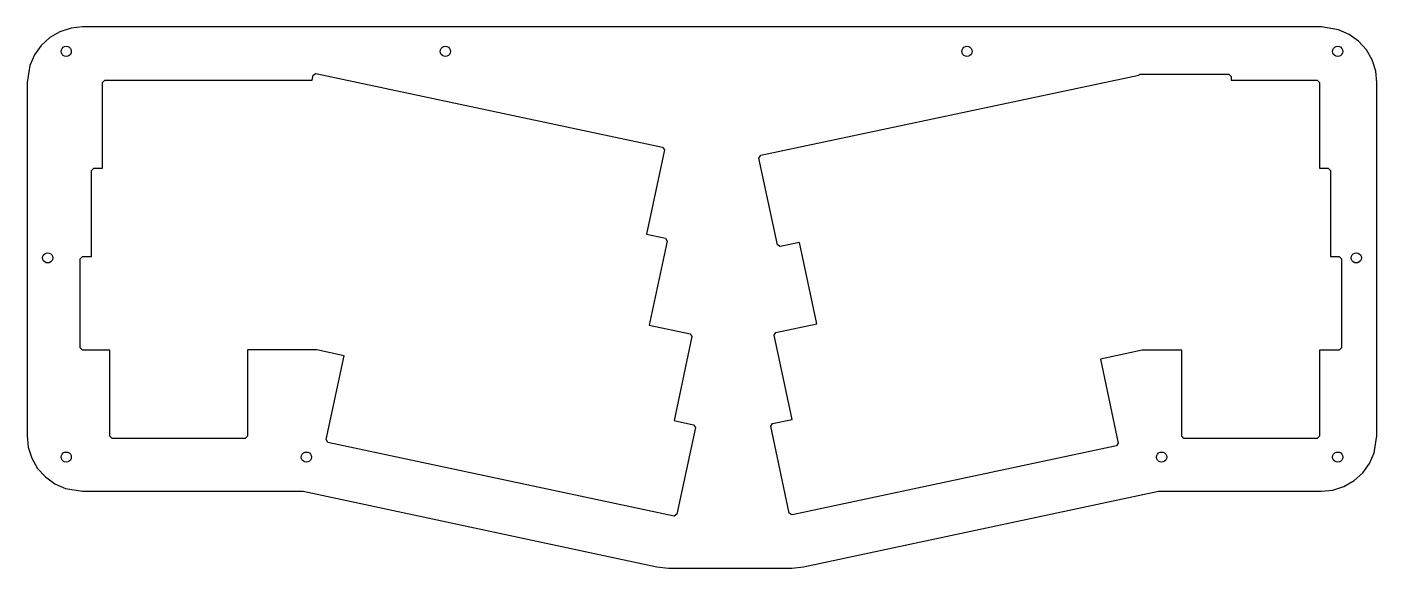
# Model space of a CAD drawing. Header units: metres. Extents: x -16 to 275, y -105 to 12.
import ezdxf

# ---------------------------------------------------------------- set-up
doc = ezdxf.new("R2010")
doc.units = ezdxf.units.M

msp = doc.modelspace()

# ---------------------------------------------------------------- linework, layer by layer
for p, q in [((-11.4226, 9.25117), (-13.2869, 7.57254)), ((-9.24998, 10.5055), (-11.4226, 9.25117)), ((-6.86407, 11.2807), (-9.24998, 10.5055)), ((-4.36914, 11.543), (-6.86407, 11.2807)), ((262.89, 11.543), (-4.36914, 11.543)), ((266.598, 10.9556), (262.89, 11.543)), ((268.89, 9.93527), (266.598, 10.9556)), ((270.919, 8.46071), (268.89, 9.93527)), ((-13.2869, 7.57254), (-14.7614, 5.54297)), ((-9.00467, 6.28255), (-8.95084, 6.62247)), ((-8.95084, 5.94263), (-9.00467, 6.28255)), ((-8.95084, 6.62247), (-8.79459, 6.92912)), ((-8.79459, 5.63599), (-8.95084, 5.94263)), ((-8.79459, 6.92912), (-8.55124, 7.17247)), ((-8.55124, 7.17247), (-8.2446, 7.32872)), ((-8.2446, 7.32872), (-7.90468, 7.38255)), ((-7.90468, 7.38255), (-7.56476, 7.32872)), ((-7.56476, 7.32872), (-7.2581, 7.17247)), ((-7.2581, 7.17247), (-7.01476, 6.92912)), ((-7.01476, 6.92912), (-6.85851, 6.62247)), ((-6.85851, 5.94263), (-7.01476, 5.63599)), ((-6.85851, 6.62247), (-6.80467, 6.28255)), ((-6.80467, 6.28255), (-6.85851, 5.94263)), ((72.8047, 6.28255), (72.8585, 6.62247)), ((72.8585, 5.94263), (72.8047, 6.28255)), ((72.8585, 6.62247), (73.0148, 6.92912)), ((73.0148, 5.63599), (72.8585, 5.94263)), ((73.0148, 6.92912), (73.2581, 7.17247)), ((73.2581, 7.17247), (73.5648, 7.32872)), ((73.5648, 7.32872), (73.9047, 7.38255)), ((73.9047, 7.38255), (74.2446, 7.32872)), ((74.2446, 7.32872), (74.5512, 7.17247)), ((74.5512, 7.17247), (74.7946, 6.92912)), ((74.7946, 6.92912), (74.9508, 6.62247)), ((74.9508, 5.94263), (74.7946, 5.63599)), ((74.9508, 6.62247), (75.0047, 6.28255)), ((75.0047, 6.28255), (74.9508, 5.94263)), ((185.325, 6.28255), (185.379, 6.62247)), ((185.379, 5.94263), (185.325, 6.28255)), ((185.379, 6.62247), (185.535, 6.92912)), ((185.535, 5.63599), (185.379, 5.94263)), ((185.535, 6.92912), (185.778, 7.17247)), ((185.778, 7.17247), (186.085, 7.32872)), ((186.085, 7.32872), (186.425, 7.38255)), ((186.425, 7.38255), (186.765, 7.32872)), ((186.765, 7.32872), (187.072, 7.17247)), ((187.072, 7.17247), (187.315, 6.92912)), ((187.315, 6.92912), (187.471, 6.62247)), ((187.471, 5.94263), (187.315, 5.63599)), ((187.471, 6.62247), (187.525, 6.28255)), ((187.525, 6.28255), (187.471, 5.94263)), ((265.325, 6.28255), (265.379, 6.62247)), ((265.379, 5.94263), (265.325, 6.28255)), ((265.379, 6.62247), (265.535, 6.92912)), ((265.535, 5.63599), (265.379, 5.94263)), ((265.535, 6.92912), (265.778, 7.17247)), ((265.778, 7.17247), (266.085, 7.32872)), ((266.085, 7.32872), (266.425, 7.38255)), ((266.425, 7.38255), (266.765, 7.32872)), ((266.765, 7.32872), (267.072, 7.17247)), ((267.072, 7.17247), (267.315, 6.92912)), ((267.315, 6.92912), (267.471, 6.62247)), ((267.471, 5.94263), (267.315, 5.63599)), ((267.471, 6.62247), (267.525, 6.28255)), ((267.525, 6.28255), (267.471, 5.94263)), ((272.598, 6.59639), (270.919, 8.46071)), ((273.852, 4.42381), (272.598, 6.59639)), ((-15.7818, 3.25117), (-16.3691, -0.45703)), ((-14.7614, 5.54297), (-15.7818, 3.25117)), ((-8.55124, 5.39264), (-8.79459, 5.63599)), ((-8.2446, 5.23639), (-8.55124, 5.39264)), ((-7.90468, 5.18256), (-8.2446, 5.23639)), ((-7.56476, 5.23639), (-7.90468, 5.18256)), ((-7.2581, 5.39264), (-7.56476, 5.23639)), ((-7.01476, 5.63599), (-7.2581, 5.39264)), ((73.2581, 5.39264), (73.0148, 5.63599)), ((73.5648, 5.23639), (73.2581, 5.39264)), ((73.9047, 5.18256), (73.5648, 5.23639)), ((74.2446, 5.23639), (73.9047, 5.18256)), ((74.5512, 5.39264), (74.2446, 5.23639)), ((74.7946, 5.63599), (74.5512, 5.39264)), ((185.778, 5.39264), (185.535, 5.63599)), ((186.085, 5.23639), (185.778, 5.39264)), ((186.425, 5.18256), (186.085, 5.23639)), ((186.765, 5.23639), (186.425, 5.18256)), ((187.072, 5.39264), (186.765, 5.23639)), ((187.315, 5.63599), (187.072, 5.39264)), ((265.778, 5.39264), (265.535, 5.63599)), ((266.085, 5.23639), (265.778, 5.39264)), ((266.425, 5.18256), (266.085, 5.23639)), ((266.765, 5.23639), (266.425, 5.18256)), ((267.072, 5.39264), (266.765, 5.23639)), ((267.315, 5.63599), (267.072, 5.39264)), ((274.627, 2.0379), (273.852, 4.42381)), ((-0.06836, -0.40558), (0.43164, 0.09375)), ((0.43164, 0.09375), (45.1632, 0.09375)), ((45.1632, 0.09375), (45.3832, 1.12039)), ((45.3832, 1.12039), (45.9761, 1.50468)), ((45.9761, 1.50468), (120.754, -14.3957)), ((141.933, -16.1476), (223.505, 1.14502)), ((223.505, 1.14502), (223.749, 1.38867)), ((223.749, 1.38867), (242.926, 1.38867)), ((242.926, 1.38867), (243.426, 0.88867)), ((243.426, 0.88867), (243.426, 0.09375)), ((243.426, 0.09375), (261.976, 0.09375)), ((261.976, 0.09375), (262.476, -0.40625)), ((274.89, -0.45703), (274.627, 2.0379)), ((-16.3691, -0.45703), (-16.3691, -76.6572)), ((-0.09308, -18.9561), (-0.06836, -0.40558)), ((262.476, -0.40625), (262.476, -18.9307)), ((274.89, -76.6572), (274.89, -0.45703)), ((120.754, -14.3957), (121.14, -14.9884)), ((121.14, -14.9884), (117.281, -33.1932)), ((141.548, -16.7408), (141.933, -16.1476)), ((145.536, -35.4791), (141.548, -16.7408)), ((-2.48145, -19.4561), (-1.98145, -18.9561)), ((-2.48145, -37.9814), (-2.48145, -19.4561)), ((-1.98145, -18.9561), (-0.09308, -18.9561)), ((262.476, -18.9307), (264.363, -18.9307)), ((264.363, -18.9307), (264.863, -19.4307)), ((264.863, -19.4307), (264.863, -37.9814)), ((117.281, -33.1932), (121.363, -34.0547)), ((121.749, -34.6479), (117.89, -52.8027)), ((121.363, -34.0547), (121.749, -34.6479)), ((-12.9508, -37.9426), (-12.7946, -37.636)), ((-12.7946, -37.636), (-12.5512, -37.3926)), ((-12.5512, -37.3926), (-12.2446, -37.2364)), ((-12.2446, -37.2364), (-11.9047, -37.1826)), ((-11.9047, -37.1826), (-11.5648, -37.2364)), ((-11.5648, -37.2364), (-11.2581, -37.3926)), ((-11.2581, -37.3926), (-11.0148, -37.636)), ((-11.0148, -37.636), (-10.8585, -37.9426)), ((146.13, -35.8639), (145.536, -35.4791)), ((150.315, -34.9687), (146.13, -35.8639)), ((154.032, -52.5148), (150.315, -34.9687)), ((269.379, -37.9426), (269.535, -37.636)), ((269.535, -37.636), (269.778, -37.3926)), ((269.778, -37.3926), (270.085, -37.2364)), ((270.085, -37.2364), (270.425, -37.1826)), ((270.425, -37.1826), (270.765, -37.2364)), ((270.765, -37.2364), (271.072, -37.3926)), ((271.072, -37.3926), (271.315, -37.636)), ((271.315, -37.636), (271.471, -37.9426)), ((-13.0047, -38.2825), (-12.9508, -37.9426)), ((-12.9508, -38.6225), (-13.0047, -38.2825)), ((-12.7946, -38.9291), (-12.9508, -38.6225)), ((-12.5512, -39.1725), (-12.7946, -38.9291)), ((-12.2446, -39.3287), (-12.5512, -39.1725)), ((-11.9047, -39.3826), (-12.2446, -39.3287)), ((-11.5648, -39.3287), (-11.9047, -39.3826)), ((-11.2581, -39.1725), (-11.5648, -39.3287)), ((-11.0148, -38.9291), (-11.2581, -39.1725)), ((-10.8585, -38.6225), (-11.0148, -38.9291)), ((-10.8585, -37.9426), (-10.8047, -38.2825)), ((-10.8047, -38.2825), (-10.8585, -38.6225)), ((-4.86914, -38.4814), (-4.36914, -37.9814)), ((-4.86914, -57.709), (-4.86914, -38.4814)), ((-4.36914, -37.9814), (-2.48145, -37.9814)), ((264.863, -37.9814), (266.751, -37.9814)), ((266.751, -37.9814), (267.251, -38.4814)), ((267.251, -38.4814), (267.251, -57.709)), ((269.325, -38.2825), (269.379, -37.9426)), ((269.379, -38.6225), (269.325, -38.2825)), ((269.535, -38.9291), (269.379, -38.6225)), ((269.778, -39.1725), (269.535, -38.9291)), ((270.085, -39.3287), (269.778, -39.1725)), ((270.425, -39.3826), (270.085, -39.3287)), ((270.765, -39.3287), (270.425, -39.3826)), ((271.072, -39.1725), (270.765, -39.3287)), ((271.315, -38.9291), (271.072, -39.1725)), ((271.471, -38.6225), (271.315, -38.9291)), ((271.471, -37.9426), (271.525, -38.2825)), ((271.525, -38.2825), (271.471, -38.6225)), ((117.89, -52.8027), (126.698, -54.6799)), ((127.083, -55.2732), (123.224, -73.3778)), ((126.698, -54.6799), (127.083, -55.2732)), ((144.811, -54.9792), (145.196, -54.3858)), ((148.682, -73.1409), (144.811, -54.9792)), ((145.196, -54.3858), (154.032, -52.5148)), ((-4.36914, -58.209), (-4.86914, -57.709)), ((1.48145, -58.209), (-4.36914, -58.209)), ((1.48145, -76.7588), (1.48145, -58.209)), ((46.175, -58.1582), (31.2344, -58.1582)), ((31.2344, -58.1582), (31.2344, -76.7588)), ((52.0851, -59.4141), (46.175, -58.1582)), ((224.209, -58.1836), (215.223, -60.1247)), ((232.774, -58.1836), (224.209, -58.1836)), ((232.748, -76.7581), (232.774, -58.1836)), ((262.5, -58.209), (262.476, -76.7595)), ((266.751, -58.209), (262.5, -58.209)), ((267.251, -57.709), (266.751, -58.209)), ((48.1773, -77.5166), (52.0851, -59.4141)), ((215.223, -60.1247), (219.081, -78.2553)), ((123.224, -73.3778), (127.462, -74.2885)), ((127.845, -74.882), (123.831, -93.6272)), ((127.462, -74.2885), (127.845, -74.882)), ((144.111, -74.6295), (144.495, -74.0365)), ((148.101, -93.3727), (144.111, -74.6295)), ((144.495, -74.0365), (148.682, -73.1409)), ((-16.3691, -76.6572), (-16.1069, -79.1522)), ((1.98145, -77.2588), (1.48145, -76.7588)), ((30.7344, -77.2588), (1.98145, -77.2588)), ((31.2344, -76.7588), (30.7344, -77.2588)), ((48.5619, -78.1111), (48.1773, -77.5166)), ((123.238, -94.0115), (48.5619, -78.1111)), ((219.081, -78.2553), (218.696, -78.8484)), ((233.248, -77.2588), (232.748, -76.7581)), ((261.976, -77.2588), (233.248, -77.2588)), ((262.476, -76.7595), (261.976, -77.2588)), ((274.302, -80.3654), (274.89, -76.6572)), ((-16.1069, -79.1522), (-15.3317, -81.5381)), ((-15.3317, -81.5381), (-14.0773, -83.7106)), ((-9.00467, -81.2825), (-8.95084, -80.9426)), ((-8.95084, -81.6225), (-9.00467, -81.2825)), ((-8.95084, -80.9426), (-8.79459, -80.636)), ((-8.79459, -80.636), (-8.55124, -80.3926)), ((-8.55124, -80.3926), (-8.2446, -80.2364)), ((-8.2446, -80.2364), (-7.90468, -80.1826)), ((-7.90468, -80.1826), (-7.56476, -80.2364)), ((-7.56476, -80.2364), (-7.2581, -80.3926)), ((-7.2581, -80.3926), (-7.01476, -80.636)), ((-7.01476, -80.636), (-6.85851, -80.9426)), ((-6.85851, -80.9426), (-6.80467, -81.2825)), ((-6.80467, -81.2825), (-6.85851, -81.6225)), ((42.8047, -81.2825), (42.8585, -80.9426)), ((42.8585, -81.6225), (42.8047, -81.2825)), ((42.8585, -80.9426), (43.0148, -80.636)), ((43.0148, -80.636), (43.2581, -80.3926)), ((43.2581, -80.3926), (43.5648, -80.2364)), ((43.5648, -80.2364), (43.9047, -80.1826)), ((43.9047, -80.1826), (44.2446, -80.2364)), ((44.2446, -80.2364), (44.5512, -80.3926)), ((44.5512, -80.3926), (44.7946, -80.636)), ((44.7946, -80.636), (44.9508, -80.9426)), ((44.9508, -80.9426), (45.0047, -81.2825)), ((45.0047, -81.2825), (44.9508, -81.6225)), ((218.696, -78.8484), (148.694, -93.7576)), ((227.325, -81.2825), (227.379, -80.9426)), ((227.379, -81.6225), (227.325, -81.2825)), ((227.379, -80.9426), (227.535, -80.636)), ((227.535, -80.636), (227.778, -80.3926)), ((227.778, -80.3926), (228.085, -80.2364)), ((228.085, -80.2364), (228.425, -80.1826)), ((228.425, -80.1826), (228.765, -80.2364)), ((228.765, -80.2364), (229.072, -80.3926)), ((229.072, -80.3926), (229.315, -80.636)), ((229.315, -80.636), (229.471, -80.9426)), ((229.471, -80.9426), (229.525, -81.2825)), ((229.525, -81.2825), (229.471, -81.6225)), ((265.325, -81.2825), (265.379, -80.9426)), ((265.379, -81.6225), (265.325, -81.2825)), ((265.379, -80.9426), (265.535, -80.636)), ((265.535, -80.636), (265.778, -80.3926)), ((265.778, -80.3926), (266.085, -80.2364)), ((266.085, -80.2364), (266.425, -80.1826)), ((266.425, -80.1826), (266.765, -80.2364)), ((266.765, -80.2364), (267.072, -80.3926)), ((267.072, -80.3926), (267.315, -80.636)), ((267.315, -80.636), (267.471, -80.9426)), ((267.471, -80.9426), (267.525, -81.2825)), ((267.525, -81.2825), (267.471, -81.6225)), ((273.282, -82.6572), (274.302, -80.3654)), ((-14.0773, -83.7106), (-12.3987, -85.575)), ((-8.79459, -81.9291), (-8.95084, -81.6225)), ((-8.55124, -82.1725), (-8.79459, -81.9291)), ((-8.2446, -82.3287), (-8.55124, -82.1725)), ((-7.90468, -82.3826), (-8.2446, -82.3287)), ((-7.56476, -82.3287), (-7.90468, -82.3826)), ((-7.2581, -82.1725), (-7.56476, -82.3287)), ((-7.01476, -81.9291), (-7.2581, -82.1725)), ((-6.85851, -81.6225), (-7.01476, -81.9291)), ((43.0148, -81.9291), (42.8585, -81.6225)), ((43.2581, -82.1725), (43.0148, -81.9291)), ((43.5648, -82.3287), (43.2581, -82.1725)), ((43.9047, -82.3826), (43.5648, -82.3287)), ((44.2446, -82.3287), (43.9047, -82.3826)), ((44.5512, -82.1725), (44.2446, -82.3287)), ((44.7946, -81.9291), (44.5512, -82.1725)), ((44.9508, -81.6225), (44.7946, -81.9291)), ((227.535, -81.9291), (227.379, -81.6225)), ((227.778, -82.1725), (227.535, -81.9291)), ((228.085, -82.3287), (227.778, -82.1725)), ((228.425, -82.3826), (228.085, -82.3287)), ((228.765, -82.3287), (228.425, -82.3826)), ((229.072, -82.1725), (228.765, -82.3287)), ((229.315, -81.9291), (229.072, -82.1725)), ((229.471, -81.6225), (229.315, -81.9291)), ((265.535, -81.9291), (265.379, -81.6225)), ((265.778, -82.1725), (265.535, -81.9291)), ((266.085, -82.3287), (265.778, -82.1725)), ((266.425, -82.3826), (266.085, -82.3287)), ((266.765, -82.3287), (266.425, -82.3826)), ((267.072, -82.1725), (266.765, -82.3287)), ((267.315, -81.9291), (267.072, -82.1725)), ((267.471, -81.6225), (267.315, -81.9291)), ((271.807, -84.6868), (273.282, -82.6572)), ((-12.3987, -85.575), (-10.3691, -87.0495)), ((-10.3691, -87.0495), (-8.07735, -88.0699)), ((267.77, -87.6198), (269.943, -86.3654)), ((269.943, -86.3654), (271.807, -84.6868)), ((-8.07735, -88.0699), (-4.36914, -88.6572)), ((-4.36914, -88.6572), (43.2335, -88.6572)), ((43.2335, -88.6572), (119.516, -104.953)), ((151.138, -104.955), (227.728, -88.6572)), ((227.728, -88.6572), (262.89, -88.6572)), ((262.89, -88.6572), (265.385, -88.395)), ((265.385, -88.395), (267.77, -87.6198)), ((123.831, -93.6272), (123.238, -94.0115)), ((148.694, -93.7576), (148.101, -93.3727)), ((119.516, -104.953), (122.022, -105.218)), ((122.022, -105.218), (148.641, -105.218)), ((148.641, -105.218), (151.138, -104.955))]:
    msp.add_line(p, q)

doc.saveas('drawing.dxf')
